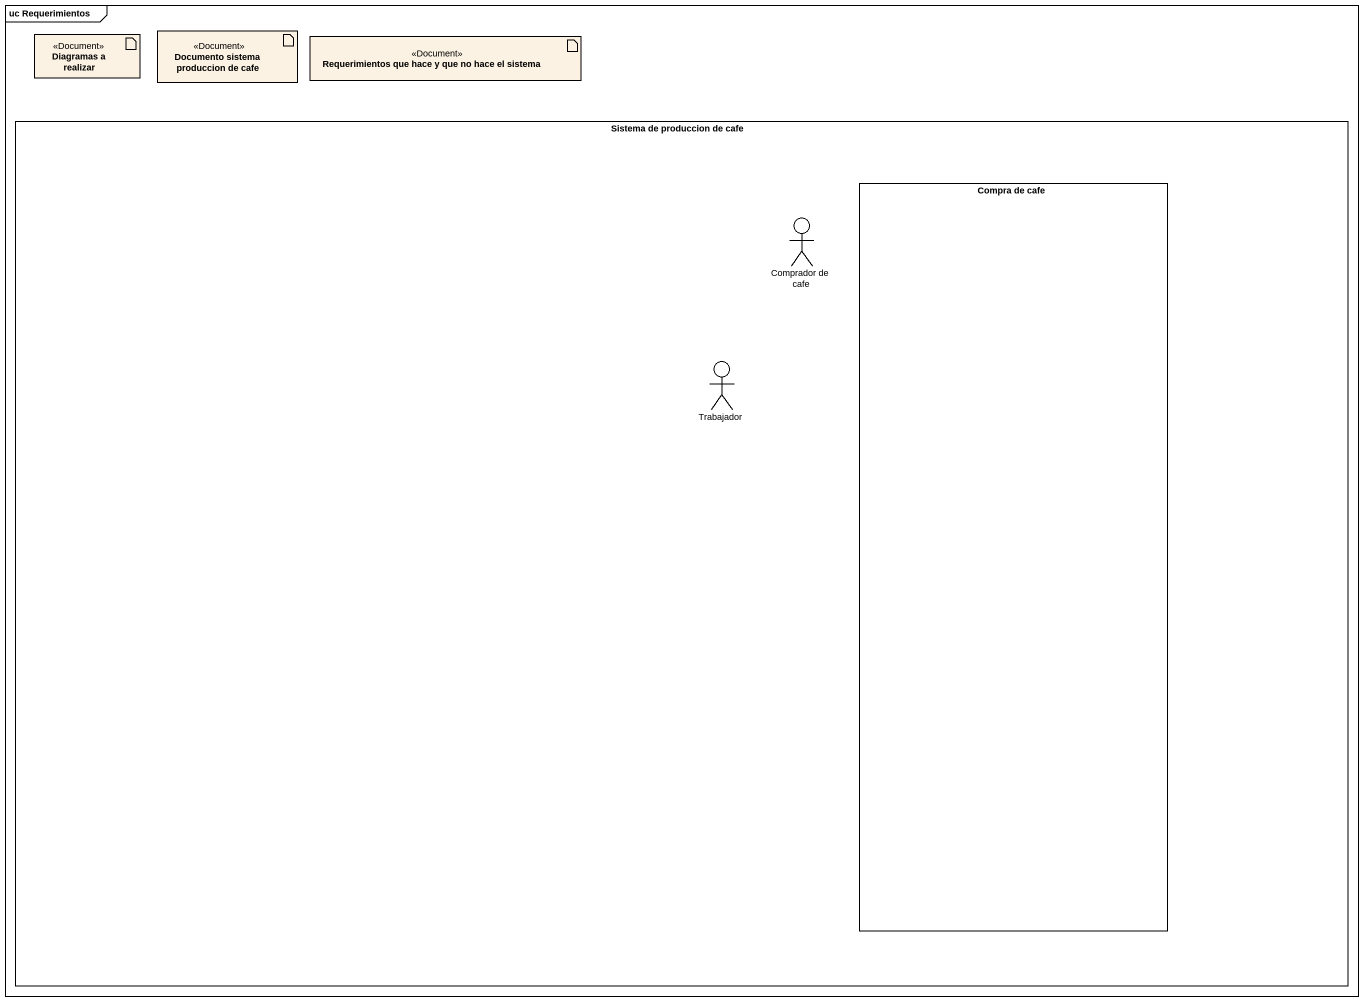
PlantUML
@startuml
mainframe uc Requerimientos
artifact "Documento sistema produccion de cafe" as Documento_sistema <<Document>>
artifact "Diagramas a realizar" as Diagramas_a_realizar <<Document>>
artifact "Requerimientos que hace y que no hace el sistema" as Requerimientos_que_hace_y <<Document>>
rectangle "Sistema de produccion de cafe" as Sistema_de_produccion_de {
  rectangle "Compra de cafe" as Compra_de_cafe
  actor "Comprador de cafe" as Comprador_de_cafe
  actor Trabajador
}
@enduml
